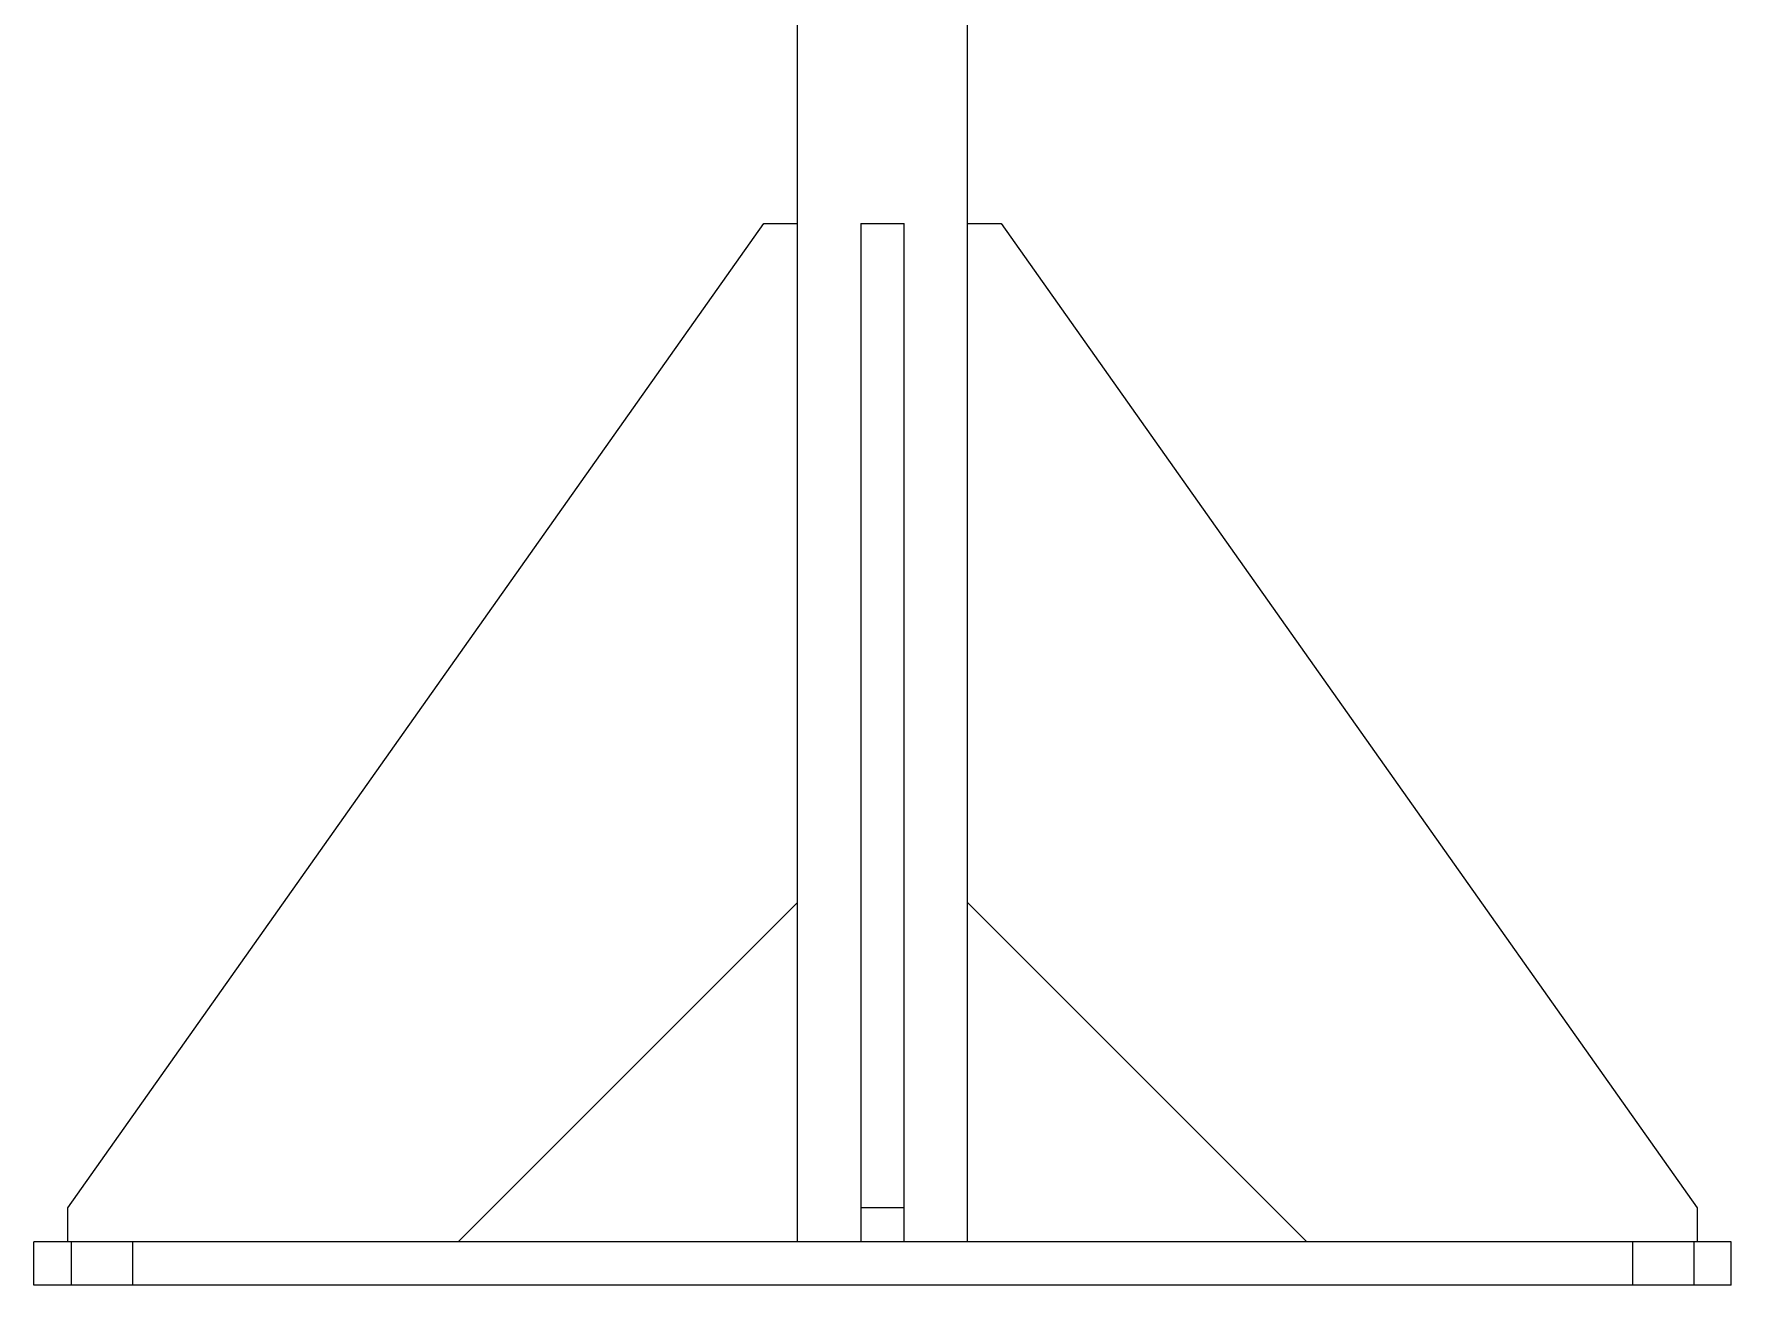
# Model space of a CAD drawing. Extents: x -2384 to 29887, y -2542 to 22350.
# Drawn here: x 6033 to 6533, y 3151 to 3520 of the extents above; entities that cross this region are included whole.
import ezdxf

# ---------------------------------------------------------------- set-up
doc = ezdxf.new("R2010")
doc.units = 0
doc.header["$LTSCALE"] = 63.5
doc.header["$MEASUREMENT"] = 0
doc.layers.get('0').update_dxf_attribs({"linetype": 'CONTINUOUS'})

msp = doc.modelspace()

# ---------------------------------------------------------------- linework, layer by layer
at = {"color": 6}
for p, q in [((6257.93, 3163.91), (6257.93, 3597.89)), ((6307.93, 3163.91), (6307.93, 3596.45)), ((6042.93, 3173.91), (6247.93, 3463.91)), ((6247.93, 3463.91), (6257.93, 3463.91)), ((6276.58, 3463.91), (6276.58, 3173.91)), ((6276.58, 3463.91), (6289.28, 3463.91)), ((6289.28, 3173.91), (6289.28, 3463.91)), ((6307.93, 3463.91), (6317.93, 3463.91)), ((6317.93, 3463.91), (6522.93, 3173.91)), ((6257.93, 3263.91), (6157.93, 3163.91)), ((6407.93, 3163.91), (6307.93, 3263.91)), ((6042.93, 3163.91), (6042.93, 3173.91)), ((6289.28, 3173.91), (6276.58, 3173.91)), ((6276.58, 3173.91), (6276.58, 3163.91)), ((6289.28, 3163.91), (6289.28, 3173.91)), ((6522.93, 3173.91), (6522.93, 3163.91)), ((6532.93, 3163.91), (6032.93, 3163.91)), ((6032.93, 3151.21), (6032.93, 3163.91)), ((6043.93, 3163.91), (6043.93, 3151.21)), ((6061.93, 3163.91), (6061.93, 3151.21)), ((6503.93, 3163.91), (6503.93, 3151.21)), ((6521.93, 3163.91), (6521.93, 3151.21)), ((6532.93, 3151.21), (6532.93, 3163.91)), ((6532.93, 3151.21), (6032.93, 3151.21))]:
    msp.add_line(p, q, dxfattribs=at)

doc.saveas('drawing.dxf')
